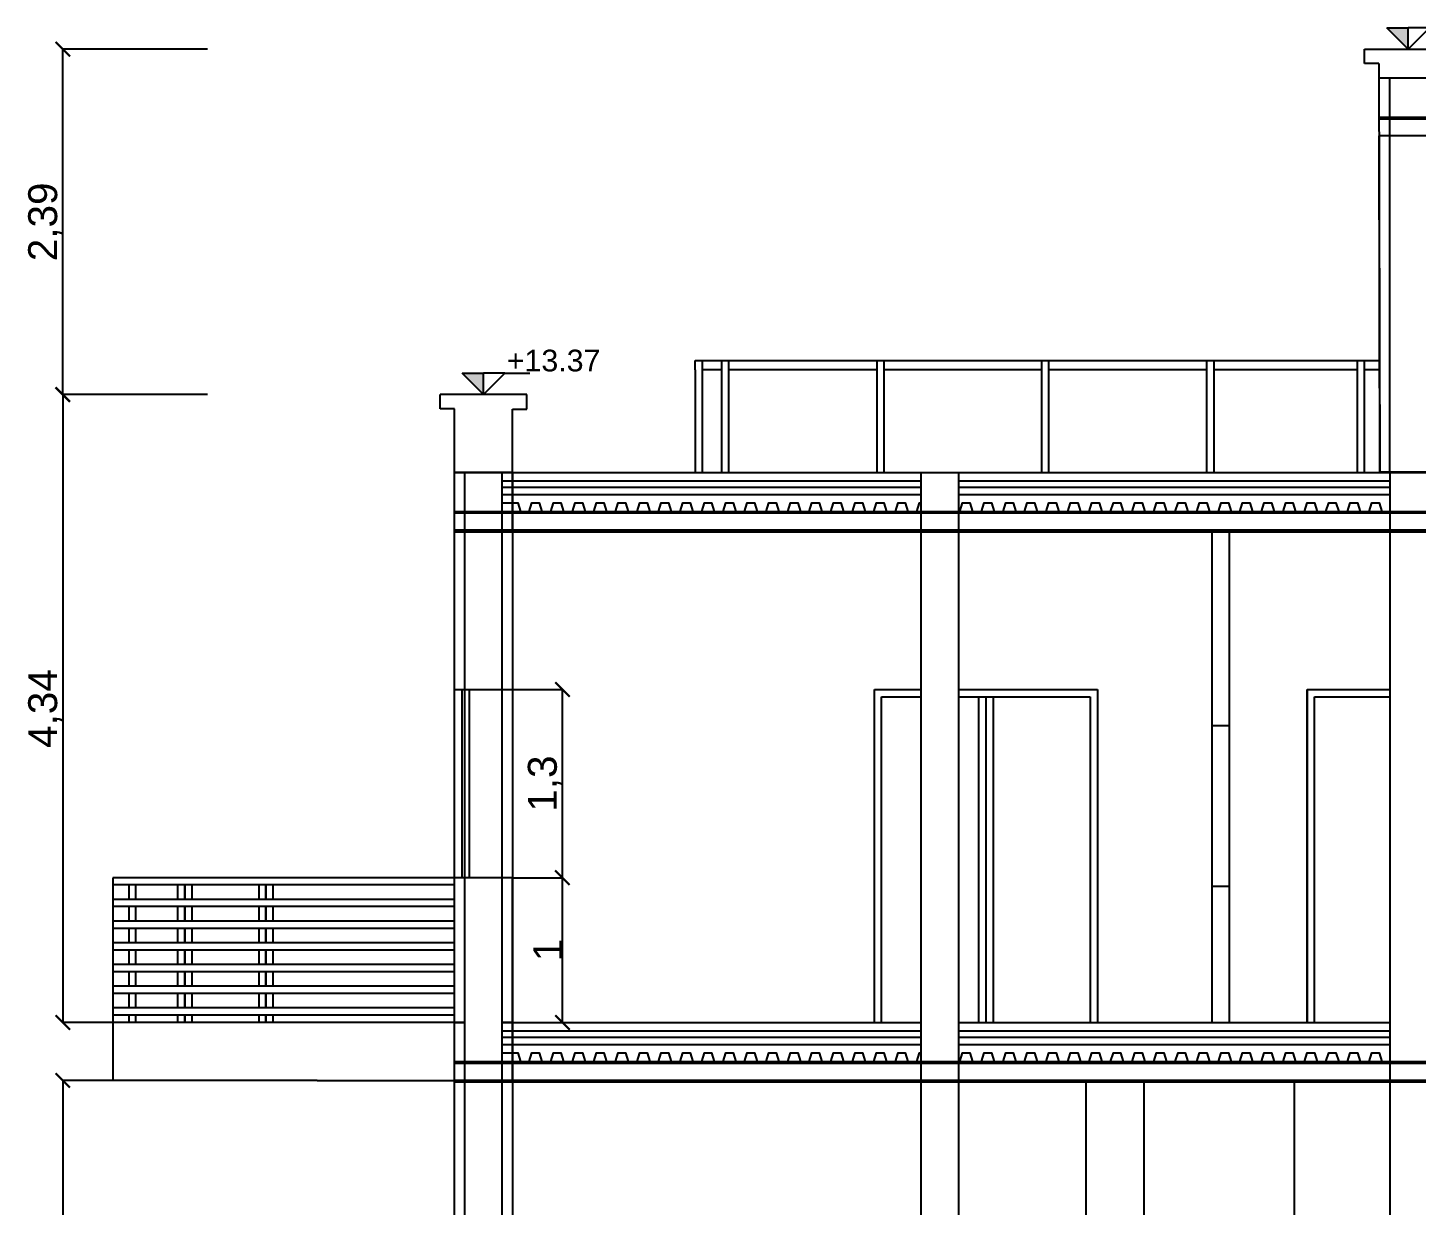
# Model space of a CAD drawing. Header units: millimetres. Extents: x 2459 to 3981, y 1231 to 4850.
# Drawn here: x 3813.01 to 3822.6, y 1250.55 to 1258.69 of the extents above; entities that cross this region are included whole.
import ezdxf

# ---------------------------------------------------------------- set-up
doc = ezdxf.new("R2010")
doc.units = ezdxf.units.MM
doc.styles.get("Standard").update_dxf_attribs({"font": 'arial.ttf'})

# ---------------------------------------------------------------- blocks, each defined once
blk = doc.blocks.new('_ArchTick')
at = {"color": 0, "linetype": 'ByBlock', "const_width": 0.15}
blk.add_lwpolyline([(-0.5, -0.5), (0.5, 0.5)], dxfattribs=at)

msp = doc.modelspace()

# ---------------------------------------------------------------- hatches: boundary and pattern name
at = {"ltscale": 0.01}
h = msp.add_hatch(color=256, dxfattribs=at)
h.dxf.hatch_style = 1
h.paths.add_polyline_path([(3822.542345, 1258.686105), (3822.394863, 1258.686105), (3822.542345, 1258.538622)])
h = msp.add_hatch(color=256, dxfattribs=at)
h.dxf.hatch_style = 1
h.paths.add_polyline_path([(3816.154815, 1256.299676), (3816.007333, 1256.299676), (3816.154815, 1256.152194)])

# ---------------------------------------------------------------- linework, layer by layer
for p, q in [((3822.542345, 1258.538622, 0.184456), (3822.394863, 1258.686105, 0.184456)), ((3822.394863, 1258.686105, 0.184456), (3822.542345, 1258.686105, 0.184456)), ((3822.542345, 1258.538622, 0.184456), (3822.542345, 1258.686105, 0.184456)), ((3822.542345, 1258.538622, 0.184456), (3822.689828, 1258.686105, 0.184456)), ((3822.689828, 1258.686105, 0.184456), (3822.542345, 1258.686105, 0.184456)), ((3822.239875, 1258.438622, -0.022557), (3822.239875, 1258.538622, -0.022557)), ((3822.239875, 1258.538622, -0.022557), (3822.339875, 1258.538622, 0.184456)), ((3822.339875, 1258.538622, 0.184456), (3822.744815, 1258.538622, 0.184456)), ((3822.339875, 1258.438622, -0.022557), (3822.239875, 1258.438622, -0.022557)), ((3822.339875, 1258.438622, -0.022557), (3822.344815, 1255.615233, -0.027892)), ((3816.154815, 1256.152194), (3816.007333, 1256.299676)), ((3816.007333, 1256.299676), (3816.154815, 1256.299676)), ((3816.154815, 1256.152194), (3816.154815, 1256.299676)), ((3816.154815, 1256.152194), (3816.302298, 1256.299676)), ((3816.302298, 1256.299676), (3816.154815, 1256.299676)), ((3816.302298, 1256.299676), (3816.473609, 1256.299676)), ((3816.454815, 1256.152194), (3815.854815, 1256.152194)), ((3815.854815, 1256.053101), (3815.854815, 1256.152194)), ((3816.454815, 1256.052194), (3816.454815, 1256.152194)), ((3815.954815, 1256.053101), (3815.854815, 1256.053101)), ((3815.954815, 1255.653101), (3815.954815, 1256.053101)), ((3816.354815, 1255.615233), (3816.354815, 1256.052194)), ((3816.354815, 1256.052194), (3816.454815, 1256.052194)), ((3815.954815, 1243.114923), (3815.954815, 1255.653101)), ((3815.954815, 1255.615109), (3819.174815, 1255.615109)), ((3816.354815, 1255.615233), (3832.254815, 1255.61614)), ((3816.354815, 1255.615233), (3822.344815, 1255.615574)), ((3816.354815, 1255.615233), (3822.344815, 1255.615574)), ((3816.354815, 1255.215233), (3816.354815, 1255.615233)), ((3816.354815, 1255.615233), (3822.344815, 1255.615233)), ((3816.354815, 1255.615233), (3816.354815, 1255.215233)), ((3816.354815, 1255.615109), (3819.174815, 1255.615109)), ((3819.434815, 1255.615109), (3822.414815, 1255.615109)), ((3819.434815, 1255.615109), (3822.414815, 1255.615109)), ((3822.344815, 1255.615233), (3822.744815, 1255.615233)), ((3832.254815, 1255.215109), (3815.954815, 1255.215109)), ((3816.354815, 1255.215233), (3816.354815, 1248.015233)), ((3832.254815, 1255.215233), (3816.354815, 1255.215233)), ((3816.354815, 1255.215233), (3822.344815, 1255.215233)), ((3821.184815, 1255.215233), (3821.184815, 1251.815233)), ((3826.904815, 1255.215233), (3821.304815, 1255.215233)), ((3821.304815, 1255.215233), (3821.304815, 1251.815233)), ((3815.954815, 1252.815233), (3815.954815, 1254.115233)), ((3815.954815, 1254.115233), (3816.354815, 1254.115233)), ((3816.004815, 1254.115233), (3816.004815, 1252.815233)), ((3816.054815, 1254.115233), (3816.054815, 1252.815233)), ((3816.354815, 1254.115233), (3816.699703, 1254.115233)), ((3816.699703, 1252.815233), (3816.699703, 1254.115233)), ((3818.854815, 1251.815233), (3818.854815, 1254.115233)), ((3818.854815, 1254.115233), (3819.174815, 1254.115233)), ((3818.904815, 1251.815233), (3818.904815, 1254.065233)), ((3818.904815, 1254.065233), (3819.174815, 1254.065233)), ((3819.434815, 1254.115233), (3820.394815, 1254.115233)), ((3819.434815, 1254.065233), (3820.344815, 1254.065233)), ((3819.574815, 1254.065233), (3819.574815, 1251.815233)), ((3819.624815, 1254.065233), (3819.624815, 1251.815233)), ((3819.674815, 1254.065233), (3819.674815, 1251.815233)), ((3820.344815, 1254.065233), (3820.344815, 1251.815233)), ((3820.394815, 1254.115233), (3820.394815, 1251.815233)), ((3821.844815, 1254.115233), (3821.844815, 1251.815233)), ((3821.844815, 1251.815233), (3821.844815, 1254.115233)), ((3821.844815, 1254.115233), (3822.414815, 1254.115233)), ((3821.894815, 1251.815233), (3821.894815, 1254.065233)), ((3821.894815, 1254.065233), (3822.414815, 1254.065233)), ((3813.594815, 1252.815233, 1), (3813.594815, 1251.415233, 1)), ((3815.954815, 1252.815233), (3813.594815, 1252.815233, 1)), ((3813.753859, 1252.815233, 0.101277), (3813.703859, 1252.815233, 0.101277)), ((3814.091655, 1252.815233, 0.101277), (3814.041655, 1252.815233, 0.101277)), ((3814.141655, 1252.815233, 0.101277), (3814.091655, 1252.815233, 0.101277)), ((3814.651663, 1252.815233, 0.101277), (3814.601663, 1252.815233, 0.101277)), ((3814.701663, 1252.815233, 0.101277), (3814.651663, 1252.815233, 0.101277)), ((3816.354815, 1252.815233), (3815.954815, 1252.815233)), ((3816.354815, 1252.815233), (3815.954815, 1252.815233)), ((3816.354815, 1251.815233), (3816.354815, 1252.815233)), ((3816.354815, 1252.815233), (3816.699703, 1252.815233)), ((3816.354815, 1252.815233), (3816.699703, 1252.815233)), ((3816.699703, 1251.815233), (3816.699703, 1252.815233)), ((3815.004815, 1252.765233, 0.402542), (3813.594815, 1252.765233, 1)), ((3813.703859, 1252.765233, 0.102336), (3813.703859, 1252.665233, 0.104454)), ((3813.753859, 1252.665233, 0.251231), (3813.753859, 1252.765233, 0.151262)), ((3814.041655, 1252.765233, 0.102336), (3814.041655, 1252.665233, 0.104454)), ((3814.091655, 1252.765233, 0.102336), (3814.091655, 1252.665233, 0.104454)), ((3814.091655, 1252.665233, 0.251231), (3814.091655, 1252.765233, 0.151262)), ((3814.141655, 1252.665233, 0.251231), (3814.141655, 1252.765233, 0.151262)), ((3814.601663, 1252.765233, 0.102336), (3814.601663, 1252.665233, 0.104454)), ((3814.651663, 1252.765233, 0.102336), (3814.651663, 1252.665233, 0.104454)), ((3814.651663, 1252.665233, 0.251231), (3814.651663, 1252.765233, 0.151262)), ((3814.701663, 1252.665233, 0.251231), (3814.701663, 1252.765233, 0.151262)), ((3815.054815, 1252.765233, 0.381356), (3815.004815, 1252.765233, 0.402542)), ((3815.954815, 1252.765233), (3815.054815, 1252.765233, 0.381356)), ((3815.004815, 1252.665233, 0.402542), (3813.594815, 1252.665233, 1)), ((3815.004815, 1252.665233, 0.402542), (3813.594815, 1252.665233, 1)), ((3815.054815, 1252.665233, 0.381356), (3815.004815, 1252.665233, 0.402542)), ((3815.954815, 1252.665233), (3815.054815, 1252.665233, 0.381356)), ((3815.954815, 1252.665233), (3815.054815, 1252.665233, 0.381356)), ((3815.004815, 1252.615233, 0.402542), (3813.594815, 1252.615233, 1)), ((3813.703859, 1252.615233, 0.105513), (3813.703859, 1252.515233, 0.107631)), ((3813.753859, 1252.515233, 0.401184), (3813.753859, 1252.615233, 0.301215)), ((3814.041655, 1252.615233, 0.105513), (3814.041655, 1252.515233, 0.107631)), ((3814.091655, 1252.615233, 0.105513), (3814.091655, 1252.515233, 0.107631)), ((3814.091655, 1252.515233, 0.401184), (3814.091655, 1252.615233, 0.301215)), ((3814.141655, 1252.515233, 0.401184), (3814.141655, 1252.615233, 0.301215)), ((3814.601663, 1252.615233, 0.105513), (3814.601663, 1252.515233, 0.107631)), ((3814.651663, 1252.615233, 0.105513), (3814.651663, 1252.515233, 0.107631)), ((3814.651663, 1252.515233, 0.401184), (3814.651663, 1252.615233, 0.301215)), ((3814.701663, 1252.515233, 0.401184), (3814.701663, 1252.615233, 0.301215)), ((3815.054815, 1252.615233, 0.381356), (3815.004815, 1252.615233, 0.402542)), ((3815.954815, 1252.615233), (3815.054815, 1252.615233, 0.381356)), ((3815.004815, 1252.515233, 0.402542), (3813.594815, 1252.515233, 1)), ((3815.004815, 1252.515233, 0.402542), (3813.594815, 1252.515233, 1)), ((3815.004815, 1252.465233, 0.402542), (3813.594815, 1252.465233, 1)), ((3813.703859, 1252.465233, 0.10869), (3813.703859, 1252.365233, 0.110808)), ((3813.753859, 1252.365233, 0.551138), (3813.753859, 1252.465233, 0.451169)), ((3814.041655, 1252.465233, 0.10869), (3814.041655, 1252.365233, 0.110808)), ((3814.091655, 1252.465233, 0.10869), (3814.091655, 1252.365233, 0.110808)), ((3814.091655, 1252.365233, 0.551138), (3814.091655, 1252.465233, 0.451169)), ((3814.141655, 1252.365233, 0.551138), (3814.141655, 1252.465233, 0.451169)), ((3814.601663, 1252.465233, 0.10869), (3814.601663, 1252.365233, 0.110808)), ((3814.651663, 1252.465233, 0.10869), (3814.651663, 1252.365233, 0.110808)), ((3814.651663, 1252.365233, 0.551138), (3814.651663, 1252.465233, 0.451169)), ((3814.701663, 1252.365233, 0.551138), (3814.701663, 1252.465233, 0.451169)), ((3815.054815, 1252.515233, 0.381356), (3815.004815, 1252.515233, 0.402542)), ((3815.054815, 1252.465233, 0.381356), (3815.004815, 1252.465233, 0.402542)), ((3815.954815, 1252.515233), (3815.054815, 1252.515233, 0.381356)), ((3815.954815, 1252.515233), (3815.054815, 1252.515233, 0.381356)), ((3815.954815, 1252.465233), (3815.054815, 1252.465233, 0.381356)), ((3815.004815, 1252.365233, 0.402542), (3813.594815, 1252.365233, 1)), ((3815.004815, 1252.365233, 0.402542), (3813.594815, 1252.365233, 1)), ((3815.054815, 1252.365233, 0.381356), (3815.004815, 1252.365233, 0.402542)), ((3815.954815, 1252.365233), (3815.054815, 1252.365233, 0.381356)), ((3815.954815, 1252.365233), (3815.054815, 1252.365233, 0.381356)), ((3815.004815, 1252.315233, 0.402542), (3813.594815, 1252.315233, 1)), ((3813.703859, 1252.315233, 0.111867), (3813.703859, 1252.215233, 0.113985)), ((3813.753859, 1252.215233, 0.701091), (3813.753859, 1252.315233, 0.601122)), ((3814.041655, 1252.315233, 0.111867), (3814.041655, 1252.215233, 0.113985)), ((3814.091655, 1252.315233, 0.111867), (3814.091655, 1252.215233, 0.113985)), ((3814.091655, 1252.215233, 0.701091), (3814.091655, 1252.315233, 0.601122)), ((3814.141655, 1252.215233, 0.701091), (3814.141655, 1252.315233, 0.601122)), ((3814.601663, 1252.315233, 0.111867), (3814.601663, 1252.215233, 0.113985)), ((3814.651663, 1252.315233, 0.111867), (3814.651663, 1252.215233, 0.113985)), ((3814.651663, 1252.215233, 0.701091), (3814.651663, 1252.315233, 0.601122)), ((3814.701663, 1252.215233, 0.701091), (3814.701663, 1252.315233, 0.601122)), ((3815.054815, 1252.315233, 0.381356), (3815.004815, 1252.315233, 0.402542)), ((3815.954815, 1252.315233), (3815.054815, 1252.315233, 0.381356)), ((3815.004815, 1252.215233, 0.402542), (3813.594815, 1252.215233, 1)), ((3815.004815, 1252.215233, 0.402542), (3813.594815, 1252.215233, 1)), ((3815.004815, 1252.165233, 0.402542), (3813.594815, 1252.165233, 1)), ((3813.703859, 1252.165233, 0.115044), (3813.703859, 1252.065233, 0.117162)), ((3813.753859, 1252.065233, 0.851045), (3813.753859, 1252.165233, 0.751076)), ((3814.041655, 1252.165233, 0.115044), (3814.041655, 1252.065233, 0.117162)), ((3814.091655, 1252.165233, 0.115044), (3814.091655, 1252.065233, 0.117162)), ((3814.091655, 1252.065233, 0.851045), (3814.091655, 1252.165233, 0.751076)), ((3814.141655, 1252.065233, 0.851045), (3814.141655, 1252.165233, 0.751076)), ((3814.601663, 1252.165233, 0.115044), (3814.601663, 1252.065233, 0.117162)), ((3814.651663, 1252.165233, 0.115044), (3814.651663, 1252.065233, 0.117162)), ((3814.651663, 1252.065233, 0.851045), (3814.651663, 1252.165233, 0.751076)), ((3814.701663, 1252.065233, 0.851045), (3814.701663, 1252.165233, 0.751076)), ((3815.054815, 1252.215233, 0.381356), (3815.004815, 1252.215233, 0.402542)), ((3815.054815, 1252.165233, 0.381356), (3815.004815, 1252.165233, 0.402542)), ((3815.954815, 1252.215233), (3815.054815, 1252.215233, 0.381356)), ((3815.954815, 1252.215233), (3815.054815, 1252.215233, 0.381356)), ((3815.954815, 1252.165233), (3815.054815, 1252.165233, 0.381356)), ((3815.004815, 1252.065233, 0.402542), (3813.594815, 1252.065233, 1)), ((3815.004815, 1252.065233, 0.402542), (3813.594815, 1252.065233, 1)), ((3815.054815, 1252.065233, 0.381356), (3815.004815, 1252.065233, 0.402542)), ((3815.954815, 1252.065233), (3815.054815, 1252.065233, 0.381356)), ((3815.954815, 1252.065233), (3815.054815, 1252.065233, 0.381356)), ((3815.004815, 1252.015233, 0.402542), (3813.594815, 1252.015233, 1)), ((3813.703859, 1252.015233, 0.118221), (3813.703859, 1251.915233, 0.120339)), ((3813.753859, 1251.915233, 1.000998), (3813.753859, 1252.015233, 0.901029)), ((3814.041655, 1252.015233, 0.118221), (3814.041655, 1251.915233, 0.120339)), ((3814.091655, 1252.015233, 0.118221), (3814.091655, 1251.915233, 0.120339)), ((3814.091655, 1251.915233, 1.000998), (3814.091655, 1252.015233, 0.901029)), ((3814.141655, 1251.915233, 1.000998), (3814.141655, 1252.015233, 0.901029)), ((3814.601663, 1252.015233, 0.118221), (3814.601663, 1251.915233, 0.120339)), ((3814.651663, 1252.015233, 0.118221), (3814.651663, 1251.915233, 0.120339)), ((3814.651663, 1251.915233, 1.000998), (3814.651663, 1252.015233, 0.901029)), ((3814.701663, 1251.915233, 1.000998), (3814.701663, 1252.015233, 0.901029)), ((3815.054815, 1252.015233, 0.381356), (3815.004815, 1252.015233, 0.402542)), ((3815.954815, 1252.015233), (3815.054815, 1252.015233, 0.381356)), ((3815.004815, 1251.915233, 0.402542), (3813.594815, 1251.915233, 1)), ((3815.004815, 1251.915233, 0.402542), (3813.594815, 1251.915233, 1)), ((3815.004815, 1251.865233, 0.402542), (3813.594815, 1251.865233, 1)), ((3813.703859, 1251.865233, 0.121398), (3813.703859, 1251.814923, 0.122464)), ((3813.753859, 1251.814923, 1.101277), (3813.753859, 1251.865233, 1.050983)), ((3814.041655, 1251.865233, 0.121398), (3814.041655, 1251.814923, 0.122464)), ((3814.091655, 1251.865233, 0.121398), (3814.091655, 1251.814923, 0.122464)), ((3814.091655, 1251.814923, 1.101277), (3814.091655, 1251.865233, 1.050983)), ((3814.141655, 1251.814923, 1.101277), (3814.141655, 1251.865233, 1.050983)), ((3814.601663, 1251.865233, 0.121398), (3814.601663, 1251.814923, 0.122464)), ((3814.651663, 1251.865233, 0.121398), (3814.651663, 1251.814923, 0.122464)), ((3814.651663, 1251.814923, 1.101277), (3814.651663, 1251.865233, 1.050983)), ((3814.701663, 1251.814923, 1.101277), (3814.701663, 1251.865233, 1.050983)), ((3815.054815, 1251.915233, 0.381356), (3815.004815, 1251.915233, 0.402542)), ((3815.054815, 1251.865233, 0.381356), (3815.004815, 1251.865233, 0.402542)), ((3815.954815, 1251.915233), (3815.054815, 1251.915233, 0.381356)), ((3815.954815, 1251.915233), (3815.054815, 1251.915233, 0.381356)), ((3815.954815, 1251.865233), (3815.054815, 1251.865233, 0.381356)), ((3815.004815, 1251.814923, 0.402542), (3813.594815, 1251.814923, 1)), ((3815.054815, 1251.814923, 0.381356), (3815.004815, 1251.814923, 0.402542)), ((3815.954815, 1251.814923), (3815.054815, 1251.814923, 0.381356)), ((3815.954815, 1251.815233), (3816.022315, 1251.815233)), ((3815.954815, 1251.814923), (3816.022315, 1251.814923)), ((3816.282315, 1251.815233), (3819.174815, 1251.815233)), ((3816.282315, 1251.814923), (3819.174815, 1251.814923)), ((3816.354815, 1251.815233), (3816.699703, 1251.815233)), ((3816.354815, 1251.815233), (3819.174815, 1251.815233)), ((3816.354815, 1251.414923), (3816.354815, 1251.814923)), ((3816.354815, 1251.814923), (3819.174815, 1251.814923)), ((3816.354815, 1251.814923), (3816.354815, 1251.414923)), ((3819.434815, 1251.815233), (3822.414815, 1251.815233)), ((3819.434815, 1251.815233), (3822.414815, 1251.815233)), ((3819.434815, 1251.814923), (3822.414815, 1251.814923)), ((3819.434815, 1251.814923), (3822.414815, 1251.814923)), ((3821.304815, 1251.815233), (3822.414815, 1251.815233)), ((3815.004815, 1251.415233, 0.402542), (3813.594815, 1251.415233, 1)), ((3815.004815, 1251.415233, 0.402542), (3815.954815, 1251.415233, 0.402542)), ((3832.254815, 1251.415233), (3815.954815, 1251.415233)), ((3827.494815, 1251.415233), (3816.354815, 1251.414923)), ((3820.314815, 1251.415233), (3820.314815, 1248.013062)), ((3820.714815, 1251.415233), (3820.714815, 1248.013062)), ((3821.754815, 1251.415233), (3821.754815, 1248.013062))]:
    msp.add_line(p, q, dxfattribs=at)
for p, q in [((3814.248248, 1258.538622), (3813.248453, 1258.538622)), ((3813.248453, 1256.152194), (3813.248453, 1258.538622)), ((3822.74005, 1257.938622), (3822.34005, 1257.938622)), ((3822.74005, 1257.938622), (3822.34005, 1257.938622)), ((3822.344815, 1255.615233), (3822.340601, 1257.938622)), ((3822.744815, 1257.938622), (3822.344815, 1257.938622)), ((3822.744815, 1257.938622), (3822.344815, 1257.938622)), ((3817.61656, 1256.323731), (3817.61656, 1256.388099)), ((3817.61656, 1256.388099), (3817.626426, 1256.388099)), ((3817.626426, 1256.388099), (3822.343413, 1256.388099)), ((3817.665689, 1256.388099), (3817.665689, 1256.323731)), ((3817.797425, 1256.388099), (3817.797425, 1256.323731)), ((3817.846554, 1256.388099), (3817.846554, 1256.323731)), ((3818.871721, 1256.388099), (3818.871721, 1256.323731)), ((3818.92085, 1256.388099), (3818.92085, 1256.323731)), ((3820.008108, 1256.388099), (3820.008108, 1256.323731)), ((3820.057237, 1256.388099), (3820.057237, 1256.323731)), ((3821.149619, 1256.388099), (3821.149619, 1256.323731)), ((3821.198748, 1256.388099), (3821.198748, 1256.323731)), ((3822.189461, 1256.388099), (3822.189461, 1256.323731)), ((3822.23859, 1256.388099), (3822.23859, 1256.323731)), ((3817.61656, 1256.323731), (3817.61656, 1255.615574)), ((3817.797425, 1256.323731), (3817.665689, 1256.323731)), ((3817.665689, 1256.323731), (3817.665689, 1255.615574)), ((3817.797425, 1256.323731), (3817.797425, 1255.615574)), ((3818.871721, 1256.323731), (3817.846554, 1256.323731)), ((3817.846554, 1256.323731), (3817.846554, 1255.615574)), ((3818.871721, 1256.323731), (3818.871721, 1255.615574)), ((3820.008108, 1256.323731), (3818.92085, 1256.323731)), ((3818.92085, 1256.323731), (3818.92085, 1255.615574)), ((3820.008108, 1256.323731), (3820.008108, 1255.615574)), ((3821.149619, 1256.323731), (3820.057237, 1256.323731)), ((3820.057237, 1256.323731), (3820.057237, 1255.615574)), ((3821.149619, 1256.323731), (3821.149619, 1255.615574)), ((3822.189461, 1256.323731), (3821.198748, 1256.323731)), ((3821.198748, 1256.323731), (3821.198748, 1255.615574)), ((3822.189461, 1256.323731), (3822.189461, 1255.615574)), ((3822.343413, 1256.323731), (3822.23859, 1256.323731)), ((3822.23859, 1256.323731), (3822.23859, 1255.615574)), ((3814.248453, 1256.152194), (3813.248453, 1256.152194)), ((3813.248453, 1256.152194), (3813.248453, 1251.814923)), ((3814.248453, 1256.152194), (3813.248453, 1256.152194)), ((3816.354815, 1255.615233), (3815.954815, 1255.615233)), ((3815.954815, 1255.615233), (3816.354815, 1255.615233)), ((3815.954815, 1255.215233), (3815.954815, 1255.615233)), ((3816.354815, 1255.615109), (3815.954815, 1255.615109)), ((3815.954815, 1255.615109), (3816.354815, 1255.615109)), ((3816.354815, 1255.615233), (3816.354815, 1255.215233)), ((3816.354815, 1255.614033), (3817.693364, 1255.614033)), ((3822.744815, 1255.615574), (3822.344815, 1255.615574)), ((3822.344815, 1255.615574), (3822.744815, 1255.615574)), ((3816.279815, 1255.557294), (3817.693364, 1255.557294)), ((3816.279815, 1255.513251), (3817.693364, 1255.513251)), ((3817.693364, 1255.557294), (3819.031913, 1255.557294)), ((3817.693364, 1255.513251), (3819.031913, 1255.513251)), ((3819.031913, 1255.557294), (3819.174815, 1255.557294)), ((3819.031913, 1255.513251), (3819.174815, 1255.513251)), ((3819.434815, 1255.557294), (3820.370461, 1255.557294)), ((3819.434815, 1255.513251), (3820.370461, 1255.513251)), ((3820.370461, 1255.557294), (3821.70901, 1255.557294)), ((3820.370461, 1255.513251), (3821.70901, 1255.513251)), ((3821.70901, 1255.557294), (3822.414815, 1255.557294)), ((3821.70901, 1255.513251), (3822.414815, 1255.513251)), ((3816.279815, 1255.463101), (3817.693364, 1255.463101)), ((3817.693364, 1255.463101), (3819.031913, 1255.463101)), ((3819.031913, 1255.463101), (3819.174815, 1255.463101)), ((3819.434815, 1255.463101), (3820.370461, 1255.463101)), ((3820.370461, 1255.463101), (3821.70901, 1255.463101)), ((3821.70901, 1255.463101), (3822.414815, 1255.463101)), ((3816.354815, 1255.215233), (3815.954815, 1255.215233)), ((3816.354815, 1255.215233), (3815.954815, 1255.215233)), ((3816.354815, 1255.215109), (3815.954815, 1255.215109)), ((3816.354815, 1255.215109), (3815.954815, 1255.215109)), ((3816.354815, 1255.215109), (3832.254815, 1255.215109)), ((3822.744815, 1255.215574), (3822.344815, 1255.215574)), ((3822.744815, 1255.215574), (3822.344815, 1255.215574)), ((3814.248321, 1251.814923), (3813.248453, 1251.814923)), ((3816.022315, 1251.815233), (3815.954815, 1251.815233)), ((3815.954815, 1251.815233), (3816.022315, 1251.815233)), ((3815.954815, 1251.415233), (3815.954815, 1251.815233)), ((3816.022315, 1251.815233), (3815.954815, 1251.815233)), ((3815.954815, 1251.815233), (3816.022315, 1251.815233)), ((3816.354815, 1251.815233), (3816.282315, 1251.815233)), ((3816.282315, 1251.815233), (3816.354815, 1251.815233)), ((3816.354815, 1251.815233), (3816.282315, 1251.815233)), ((3816.282315, 1251.815233), (3816.354815, 1251.815233)), ((3816.354815, 1251.815233), (3816.354815, 1251.415233)), ((3816.354815, 1251.814157), (3817.693364, 1251.814157)), ((3816.279815, 1251.757418), (3817.693364, 1251.757418)), ((3816.279815, 1251.713375), (3817.693364, 1251.713375)), ((3816.279815, 1251.663225), (3817.693364, 1251.663225)), ((3817.693364, 1251.757418), (3819.031913, 1251.757418)), ((3817.693364, 1251.713375), (3819.031913, 1251.713375)), ((3817.693364, 1251.663225), (3819.031913, 1251.663225)), ((3819.031913, 1251.757418), (3819.174815, 1251.757418)), ((3819.031913, 1251.713375), (3819.174815, 1251.713375)), ((3819.031913, 1251.663225), (3819.174815, 1251.663225)), ((3819.434815, 1251.757418), (3820.370461, 1251.757418)), ((3819.434815, 1251.713375), (3820.370461, 1251.713375)), ((3819.434815, 1251.663225), (3820.370461, 1251.663225)), ((3820.370461, 1251.757418), (3821.70901, 1251.757418)), ((3820.370461, 1251.713375), (3821.70901, 1251.713375)), ((3820.370461, 1251.663225), (3821.70901, 1251.663225)), ((3821.70901, 1251.757418), (3822.414815, 1251.757418)), ((3821.70901, 1251.713375), (3822.414815, 1251.713375)), ((3821.70901, 1251.663225), (3822.414815, 1251.663225)), ((3814.248453, 1251.415233), (3813.248453, 1251.415233)), ((3813.248453, 1251.415233), (3813.248453, 1248.012751)), ((3816.354815, 1251.415233), (3815.954815, 1251.415233)), ((3816.354815, 1251.415233), (3815.954815, 1251.415233)), ((3816.354815, 1251.415233), (3815.954815, 1251.415233)), ((3816.354815, 1251.415233), (3815.954815, 1251.415233)), ((3816.354815, 1251.415233), (3832.254815, 1251.415233))]:
    msp.add_line(p, q)
at = {"linetype": 'Continuous', "lineweight": -3, "ltscale": 0.01}
for p, q in [((3822.744815, 1258.338622, 0.133401), (3822.34005, 1258.338622)), ((3822.414815, 1255.615109), (3822.414815, 1258.338622, 0.024641)), ((3822.34005, 1258.068157), (3825.869755, 1258.068157)), ((3822.340541, 1258.058157), (3825.869755, 1258.058157)), ((3816.022315, 1255.615109), (3816.022315, 1239.61719)), ((3816.282315, 1255.615233), (3816.282315, 1239.61719)), ((3819.174815, 1255.615109), (3819.174815, 1239.61719)), ((3819.434815, 1255.615233), (3819.434815, 1239.61719)), ((3822.414815, 1255.615109), (3822.414815, 1239.61719)), ((3815.954815, 1255.345109), (3822.414815, 1255.345109)), ((3815.954815, 1255.335109), (3832.254815, 1255.335109)), ((3822.469815, 1255.345109), (3832.254815, 1255.345109)), ((3816.024815, 1255.215109), (3816.279815, 1255.215109)), ((3815.954815, 1255.205109), (3832.254815, 1255.205109)), ((3815.954815, 1251.545233), (3822.414815, 1251.545233)), ((3815.954815, 1251.535233), (3832.254815, 1251.535233)), ((3822.469815, 1251.545233), (3832.254815, 1251.545233)), ((3815.954815, 1251.405233), (3832.254815, 1251.405233)), ((3816.024815, 1251.415233), (3816.279815, 1251.415233))]:
    msp.add_line(p, q, dxfattribs=at)
at = {"linetype": 'Continuous'}
for p, q in [((3821.184815, 1253.867699), (3821.304815, 1253.867699)), ((3821.184815, 1252.756449), (3821.304815, 1252.756449))]:
    msp.add_line(p, q, dxfattribs=at)
for points in [[(3816.279815, 1255.405719), (3816.391009, 1255.405719), (3816.409596, 1255.345233), (3816.47093, 1255.345233), (3816.489517, 1255.405719), (3816.539857, 1255.405719), (3816.558444, 1255.345233), (3816.619778, 1255.345233), (3816.638365, 1255.405719), (3816.688705, 1255.405719), (3816.707292, 1255.345233), (3816.768625, 1255.345233), (3816.787213, 1255.405719), (3816.837552, 1255.405719), (3816.85614, 1255.345233), (3816.917473, 1255.345233), (3816.93606, 1255.405719), (3816.9864, 1255.405719), (3817.004987, 1255.345233), (3817.066321, 1255.345233), (3817.084908, 1255.405719), (3817.135248, 1255.405719), (3817.153835, 1255.345233), (3817.215168, 1255.345233), (3817.233756, 1255.405719), (3817.284095, 1255.405719), (3817.302683, 1255.345233), (3817.364016, 1255.345233)], [(3817.364016, 1255.345233), (3817.364016, 1255.345233), (3817.364016, 1255.345233), (3817.364016, 1255.345233), (3817.382603, 1255.405719), (3817.432943, 1255.405719), (3817.45153, 1255.345233), (3817.512864, 1255.345233), (3817.531451, 1255.405719), (3817.581791, 1255.405719), (3817.600378, 1255.345233), (3817.661711, 1255.345233), (3817.680299, 1255.405719), (3817.693364, 1255.405719)], [(3817.693364, 1255.405719), (3817.729558, 1255.405719), (3817.748145, 1255.345233), (3817.809479, 1255.345233), (3817.828066, 1255.405719), (3817.878406, 1255.405719), (3817.896993, 1255.345233), (3817.958326, 1255.345233), (3817.976914, 1255.405719), (3818.027253, 1255.405719), (3818.045841, 1255.345233), (3818.107174, 1255.345233), (3818.125761, 1255.405719), (3818.176101, 1255.405719), (3818.194688, 1255.345233), (3818.256022, 1255.345233), (3818.274609, 1255.405719), (3818.324949, 1255.405719), (3818.343536, 1255.345233), (3818.404869, 1255.345233), (3818.423457, 1255.405719), (3818.473796, 1255.405719), (3818.492384, 1255.345233), (3818.553717, 1255.345233), (3818.572304, 1255.405719), (3818.622644, 1255.405719), (3818.641231, 1255.345233), (3818.702565, 1255.345233)], [(3818.702565, 1255.345233), (3818.702565, 1255.345233), (3818.702565, 1255.345233), (3818.702565, 1255.345233), (3818.721152, 1255.405719), (3818.771492, 1255.405719), (3818.790079, 1255.345233), (3818.851412, 1255.345233), (3818.87, 1255.405719), (3818.920339, 1255.405719), (3818.938927, 1255.345233), (3819.00026, 1255.345233), (3819.018847, 1255.405719), (3819.031913, 1255.405719)], [(3819.031913, 1255.405719), (3819.068107, 1255.405719), (3819.086694, 1255.345233), (3819.148027, 1255.345233), (3819.166615, 1255.405719), (3819.174815, 1255.405719)], [(3819.384389, 1255.345233), (3819.445723, 1255.345233), (3819.46431, 1255.405719), (3819.51465, 1255.405719), (3819.533237, 1255.345233), (3819.59457, 1255.345233), (3819.613158, 1255.405719), (3819.663497, 1255.405719), (3819.682085, 1255.345233), (3819.743418, 1255.345233), (3819.762005, 1255.405719), (3819.812345, 1255.405719), (3819.830932, 1255.345233), (3819.892266, 1255.345233), (3819.910853, 1255.405719), (3819.961193, 1255.405719), (3819.97978, 1255.345233), (3820.041113, 1255.345233)], [(3820.041113, 1255.345233), (3820.041113, 1255.345233), (3820.041113, 1255.345233), (3820.041113, 1255.345233), (3820.059701, 1255.405719), (3820.11004, 1255.405719), (3820.128628, 1255.345233), (3820.189961, 1255.345233), (3820.208548, 1255.405719), (3820.258888, 1255.405719), (3820.277475, 1255.345233), (3820.338809, 1255.345233), (3820.357396, 1255.405719), (3820.370461, 1255.405719)], [(3820.370461, 1255.405719), (3820.406655, 1255.405719), (3820.425243, 1255.345233), (3820.486576, 1255.345233), (3820.505163, 1255.405719), (3820.555503, 1255.405719), (3820.57409, 1255.345233), (3820.635424, 1255.345233), (3820.654011, 1255.405719), (3820.704351, 1255.405719), (3820.722938, 1255.345233), (3820.784271, 1255.345233), (3820.802859, 1255.405719), (3820.853198, 1255.405719), (3820.871786, 1255.345233), (3820.933119, 1255.345233), (3820.951706, 1255.405719), (3821.002046, 1255.405719), (3821.020633, 1255.345233), (3821.081967, 1255.345233), (3821.100554, 1255.405719), (3821.150894, 1255.405719), (3821.169481, 1255.345233), (3821.230814, 1255.345233), (3821.249402, 1255.405719), (3821.299741, 1255.405719), (3821.318329, 1255.345233), (3821.379662, 1255.345233)], [(3821.379662, 1255.345233), (3821.379662, 1255.345233), (3821.379662, 1255.345233), (3821.379662, 1255.345233), (3821.398249, 1255.405719), (3821.448589, 1255.405719), (3821.467176, 1255.345233), (3821.52851, 1255.345233), (3821.547097, 1255.405719), (3821.597437, 1255.405719), (3821.616024, 1255.345233), (3821.677358, 1255.345233), (3821.695945, 1255.405719), (3821.70901, 1255.405719)], [(3821.70901, 1255.405719), (3821.745204, 1255.405719), (3821.763791, 1255.345233), (3821.825125, 1255.345233), (3821.843712, 1255.405719), (3821.894052, 1255.405719), (3821.912639, 1255.345233), (3821.973972, 1255.345233), (3821.99256, 1255.405719), (3822.042899, 1255.405719), (3822.061487, 1255.345233), (3822.12282, 1255.345233), (3822.141407, 1255.405719), (3822.191747, 1255.405719), (3822.210334, 1255.345233), (3822.271668, 1255.345233), (3822.290255, 1255.405719), (3822.340595, 1255.405719), (3822.359182, 1255.345233), (3822.469815, 1255.345109)], [(3816.279815, 1251.605843), (3816.391009, 1251.605843), (3816.409596, 1251.545357), (3816.47093, 1251.545357), (3816.489517, 1251.605843), (3816.539857, 1251.605843), (3816.558444, 1251.545357), (3816.619778, 1251.545357), (3816.638365, 1251.605843), (3816.688705, 1251.605843), (3816.707292, 1251.545357), (3816.768625, 1251.545357), (3816.787213, 1251.605843), (3816.837552, 1251.605843), (3816.85614, 1251.545357), (3816.917473, 1251.545357), (3816.93606, 1251.605843), (3816.9864, 1251.605843), (3817.004987, 1251.545357), (3817.066321, 1251.545357), (3817.084908, 1251.605843), (3817.135248, 1251.605843), (3817.153835, 1251.545357), (3817.215168, 1251.545357), (3817.233756, 1251.605843), (3817.284095, 1251.605843), (3817.302683, 1251.545357), (3817.364016, 1251.545357)], [(3817.364016, 1251.545357), (3817.364016, 1251.545357), (3817.364016, 1251.545357), (3817.364016, 1251.545357), (3817.382603, 1251.605843), (3817.432943, 1251.605843), (3817.45153, 1251.545357), (3817.512864, 1251.545357), (3817.531451, 1251.605843), (3817.581791, 1251.605843), (3817.600378, 1251.545357), (3817.661711, 1251.545357), (3817.680299, 1251.605843), (3817.693364, 1251.605843)], [(3817.693364, 1251.605843), (3817.729558, 1251.605843), (3817.748145, 1251.545357), (3817.809479, 1251.545357), (3817.828066, 1251.605843), (3817.878406, 1251.605843), (3817.896993, 1251.545357), (3817.958326, 1251.545357), (3817.976914, 1251.605843), (3818.027253, 1251.605843), (3818.045841, 1251.545357), (3818.107174, 1251.545357), (3818.125761, 1251.605843), (3818.176101, 1251.605843), (3818.194688, 1251.545357), (3818.256022, 1251.545357), (3818.274609, 1251.605843), (3818.324949, 1251.605843), (3818.343536, 1251.545357), (3818.404869, 1251.545357), (3818.423457, 1251.605843), (3818.473796, 1251.605843), (3818.492384, 1251.545357), (3818.553717, 1251.545357), (3818.572304, 1251.605843), (3818.622644, 1251.605843), (3818.641231, 1251.545357), (3818.702565, 1251.545357)], [(3818.702565, 1251.545357), (3818.702565, 1251.545357), (3818.702565, 1251.545357), (3818.702565, 1251.545357), (3818.721152, 1251.605843), (3818.771492, 1251.605843), (3818.790079, 1251.545357), (3818.851412, 1251.545357), (3818.87, 1251.605843), (3818.920339, 1251.605843), (3818.938927, 1251.545357), (3819.00026, 1251.545357), (3819.018847, 1251.605843), (3819.031913, 1251.605843)], [(3819.031913, 1251.605843), (3819.068107, 1251.605843), (3819.086694, 1251.545357), (3819.148027, 1251.545357), (3819.166615, 1251.605843), (3819.174815, 1251.605843)], [(3819.384389, 1251.545357), (3819.445723, 1251.545357), (3819.46431, 1251.605843), (3819.51465, 1251.605843), (3819.533237, 1251.545357), (3819.59457, 1251.545357), (3819.613158, 1251.605843), (3819.663497, 1251.605843), (3819.682085, 1251.545357), (3819.743418, 1251.545357), (3819.762005, 1251.605843), (3819.812345, 1251.605843), (3819.830932, 1251.545357), (3819.892266, 1251.545357), (3819.910853, 1251.605843), (3819.961193, 1251.605843), (3819.97978, 1251.545357), (3820.041113, 1251.545357)], [(3820.041113, 1251.545357), (3820.041113, 1251.545357), (3820.041113, 1251.545357), (3820.041113, 1251.545357), (3820.059701, 1251.605843), (3820.11004, 1251.605843), (3820.128628, 1251.545357), (3820.189961, 1251.545357), (3820.208548, 1251.605843), (3820.258888, 1251.605843), (3820.277475, 1251.545357), (3820.338809, 1251.545357), (3820.357396, 1251.605843), (3820.370461, 1251.605843)], [(3820.370461, 1251.605843), (3820.406655, 1251.605843), (3820.425243, 1251.545357), (3820.486576, 1251.545357), (3820.505163, 1251.605843), (3820.555503, 1251.605843), (3820.57409, 1251.545357), (3820.635424, 1251.545357), (3820.654011, 1251.605843), (3820.704351, 1251.605843), (3820.722938, 1251.545357), (3820.784271, 1251.545357), (3820.802859, 1251.605843), (3820.853198, 1251.605843), (3820.871786, 1251.545357), (3820.933119, 1251.545357), (3820.951706, 1251.605843), (3821.002046, 1251.605843), (3821.020633, 1251.545357), (3821.081967, 1251.545357), (3821.100554, 1251.605843), (3821.150894, 1251.605843), (3821.169481, 1251.545357), (3821.230814, 1251.545357), (3821.249402, 1251.605843), (3821.299741, 1251.605843), (3821.318329, 1251.545357), (3821.379662, 1251.545357)], [(3821.379662, 1251.545357), (3821.379662, 1251.545357), (3821.379662, 1251.545357), (3821.379662, 1251.545357), (3821.398249, 1251.605843), (3821.448589, 1251.605843), (3821.467176, 1251.545357), (3821.52851, 1251.545357), (3821.547097, 1251.605843), (3821.597437, 1251.605843), (3821.616024, 1251.545357), (3821.677358, 1251.545357), (3821.695945, 1251.605843), (3821.70901, 1251.605843)], [(3821.70901, 1251.605843), (3821.745204, 1251.605843), (3821.763791, 1251.545357), (3821.825125, 1251.545357), (3821.843712, 1251.605843), (3821.894052, 1251.605843), (3821.912639, 1251.545357), (3821.973972, 1251.545357), (3821.99256, 1251.605843), (3822.042899, 1251.605843), (3822.061487, 1251.545357), (3822.12282, 1251.545357), (3822.141407, 1251.605843), (3822.191747, 1251.605843), (3822.210334, 1251.545357), (3822.271668, 1251.545357), (3822.290255, 1251.605843), (3822.340595, 1251.605843), (3822.359182, 1251.545357), (3822.469815, 1251.545233)]]:
    msp.add_lwpolyline(points)

# ---------------------------------------------------------------- block references
at = {"xscale": 0.1, "yscale": 0.1, "zscale": 0.1}
for p, rotation in [((3813.248453, 1258.538622), 90), ((3813.248453, 1256.152194), 90), ((3813.248453, 1256.152194), 270), ((3813.248453, 1251.814923), 270), ((3813.248453, 1251.415233), 90)]:
    msp.add_blockref('_ArchTick', p, dxfattribs=dict(at, rotation=rotation))
at = {"ltscale": 0.01, "xscale": 0.1, "yscale": 0.1, "zscale": 0.1}
for p, rotation in [((3816.699703, 1254.115233), 90), ((3816.699703, 1252.815233), 90), ((3816.699703, 1252.815233), 270), ((3816.699703, 1251.815233), 270)]:
    msp.add_blockref('_ArchTick', p, dxfattribs=dict(at, rotation=rotation))

# ---------------------------------------------------------------- texts
at = {"linetype": 'Continuous', "lineweight": -3}
msp.add_text('+13.37', height=0.15, dxfattribs=at).set_placement((3816.315516, 1256.312537, -1))
at = {"char_height": 0.2, "attachment_point": 5, "rotation": 90}
for s, insert in [('2,39', (3813.128262, 1257.345408)), ('4,34', (3813.128262, 1253.983558))]:
    msp.add_mtext(s, dxfattribs=dict(at, insert=insert))
at = {"ltscale": 0.01, "char_height": 0.2, "attachment_point": 5, "rotation": 90}
for s, insert in [('1,3', (3816.579512, 1253.465233)), ('1', (3816.599294, 1252.315233))]:
    msp.add_mtext(s, dxfattribs=dict(at, insert=insert))

doc.saveas('drawing.dxf')
